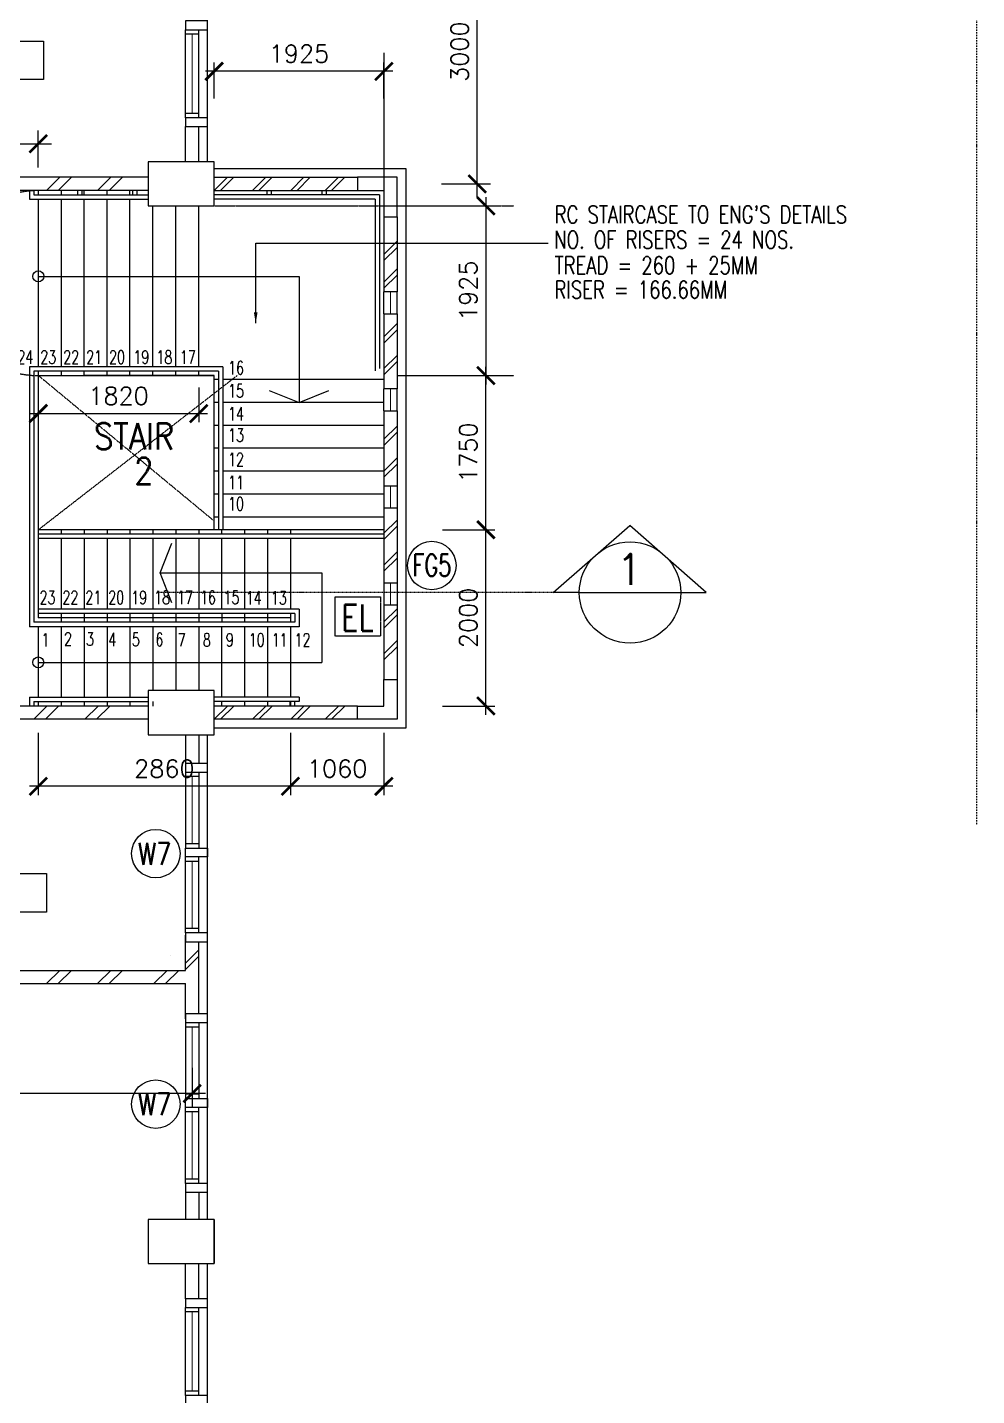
# Model space of a CAD drawing. Extents: x 2332957 to 2465864, y -1012926 to -914299.
# Drawn here: x 2368414 to 2379180, y -976487 to -960961 of the extents above; entities that cross this region are included whole.
import ezdxf

# ---------------------------------------------------------------- set-up
doc = ezdxf.new("R2010")
doc.units = 0
doc.header["$LTSCALE"] = 15
doc.header["$MEASUREMENT"] = 0
doc.header["$PDMODE"] = 34
for name, pattern in [('DASHDOT', [1, 0.5, -0.25, 0, -0.25]), ('DIVIDE', [1.25, 0.5, -0.25, 0, -0.25, 0, -0.25]), ('HIDDEN', [0.375, 0.25, -0.125])]:
    doc.linetypes.add(name, pattern=pattern)
doc.layers.get('0').update_dxf_attribs({"linetype": 'CONTINUOUS'})
doc.layers.get('DEFPOINTS').update_dxf_attribs({"linetype": 'CONTINUOUS'})
for name, color, linetype in [('-EL & K', 10, 'CONTINUOUS'), ('AR', 7, 'CONTINUOUS'), ('AR1', 7, 'CONTINUOUS'), ('COL', 3, 'CONTINUOUS'), ('DIM', 7, 'CONTINUOUS'), ('DR', 7, 'CONTINUOUS'), ('FG-T', 7, 'CONTINUOUS'), ('H', 1, 'CONTINUOUS'), ('hatch', 7, 'CONTINUOUS'), ('LEG-T', 7, 'CONTINUOUS'), ('rail', 1, 'CONTINUOUS'), ('stair', 7, 'CONTINUOUS'), ('WALL', 2, 'CONTINUOUS'), ('WIN', 5, 'CONTINUOUS'), ('WIN-T', 7, 'CONTINUOUS'), ('WP', 50, 'DIVIDE')]:
    doc.layers.add(name, color=color, linetype=linetype)
doc.styles.add('E', font='ROMANS.SHX', dxfattribs={"width": 0.9})
doc.styles.add('ROMANS', font='romans')
doc.styles.get("Standard").update_dxf_attribs({"font": 'ROMANS.SHX'})
doc.dimstyles.new('STANDARD$0', dxfattribs={"dimscale": 0, "dimtxt": 8, "dimasz": 6, "dimexe": 1, "dimexo": 1, "dimgap": 3, "dimtad": 1, "dimdec": 0, "dimlfac": -1, "dimrnd": 1, "dimzin": 0, "dimdsep": 46, "dimtxsty": 'Standard', "dimcen": 0, "dimclrd": 5, "dimclre": 250, "dimadec": 0, "dimazin": 0, "dimtfac": 1, "dimtdec": 4, "dimtofl": 0, "dimtmove": 0, "dimatfit": 3, "dimfxl": 1, "dimtolj": 1, "dimtzin": 0, "dimarcsym": 0})

# ---------------------------------------------------------------- blocks, each defined once
blk = doc.blocks.new('_ARCHTICK')
at = {"color": 0, "linetype": 'ByBlock', "const_width": 0.15}
blk.add_lwpolyline([(-0.5, -0.5), (0.5, 0.5)], dxfattribs=at)
blk = doc.blocks.new('*D237')
at = {"layer": 'DEFPOINTS', "color": 0, "transparency": 16777216}
for p in [(2368538, -962282), (2366733, -962703), (2368538, -962703)]:
    blk.add_point(p, dxfattribs=at)
at = {"layer": 'DIM', "color": 7, "lineweight": -2, "transparency": 16777216}
for p, q in [((2366733, -962553), (2366733, -962132)), ((2368538, -962553), (2368538, -962132)), ((2366583, -962282), (2368688, -962282))]:
    blk.add_line(p, q, dxfattribs=at)
at = {"layer": 'DIM', "color": 7, "lineweight": -2, "transparency": 16777216, "xscale": 200, "yscale": 200, "zscale": 200, "rotation": 180}
blk.add_blockref('_ARCHTICK', (2366733, -962282), dxfattribs=at)
at = {"layer": 'DIM', "color": 7, "lineweight": -2, "transparency": 16777216, "xscale": 200, "yscale": 200, "zscale": 200}
blk.add_blockref('_ARCHTICK', (2368538, -962282), dxfattribs=at)
at = {"layer": 'DIM', "color": 7, "transparency": 16777216, "insert": (2367635, -962082), "char_height": 200, "attachment_point": 5, "style": 'ROMANS'}
blk.add_mtext('\\A1;1805', dxfattribs=at)
blk = doc.blocks.new('*D241')
at = {"layer": 'DEFPOINTS', "color": 0, "transparency": 16777216}
for p in [(2368538, -968865), (2371398, -968865), (2368538, -969573)]:
    blk.add_point(p, dxfattribs=at)
at = {"layer": 'stair', "color": 7, "lineweight": -2, "transparency": 16777216}
for p, q in [((2368538, -968965), (2368538, -969673)), ((2371398, -968965), (2371398, -969673)), ((2371498, -969573), (2368438, -969573))]:
    blk.add_line(p, q, dxfattribs=at)
at = {"layer": 'stair', "color": 7, "lineweight": -2, "transparency": 16777216, "xscale": 200, "yscale": 200, "zscale": 200, "rotation": 180}
blk.add_blockref('_ARCHTICK', (2368538, -969573), dxfattribs=at)
at = {"layer": 'stair', "color": 7, "lineweight": -2, "transparency": 16777216, "xscale": 200, "yscale": 200, "zscale": 200}
blk.add_blockref('_ARCHTICK', (2371398, -969573), dxfattribs=at)
at = {"layer": 'stair', "color": 7, "transparency": 16777216, "insert": (2369968, -969373), "char_height": 200, "attachment_point": 5, "style": 'ROMANS'}
blk.add_mtext('\\A1;2860', dxfattribs=at)
blk = doc.blocks.new('*D242')
at = {"color": 7, "lineweight": -2, "transparency": 16777216}
for p, q in [((2373615, -962887), (2373615, -965012)), ((2373124, -962987), (2373715, -962987)), ((2373124, -964912), (2373715, -964912))]:
    blk.add_line(p, q, dxfattribs=at)
at = {"layer": 'DEFPOINTS', "color": 0, "transparency": 16777216}
for p in [(2373024, -962987), (2373024, -964912), (2373615, -964912)]:
    blk.add_point(p, dxfattribs=at)
at = {"color": 7, "lineweight": -2, "transparency": 16777216, "xscale": 200, "yscale": 200, "zscale": 200}
for p, rotation in [((2373615, -962987), 90), ((2373615, -964912), 270)]:
    blk.add_blockref('_ARCHTICK', p, dxfattribs=dict(at, rotation=rotation))
at = {"color": 7, "transparency": 16777216, "insert": (2373415, -963950), "char_height": 200, "attachment_point": 5, "rotation": 90, "style": 'ROMANS'}
blk.add_mtext('\\A1;1925', dxfattribs=at)
blk = doc.blocks.new('*D243')
at = {"color": 7, "lineweight": -2, "transparency": 16777216}
for p, q in [((2370533, -961768), (2370533, -961360)), ((2372458, -961768), (2372458, -961360)), ((2372558, -961460), (2370433, -961460))]:
    blk.add_line(p, q, dxfattribs=at)
at = {"layer": 'DEFPOINTS', "color": 0, "transparency": 16777216}
for p in [(2370533, -961460), (2370533, -961868), (2372458, -961868)]:
    blk.add_point(p, dxfattribs=at)
at = {"color": 7, "lineweight": -2, "transparency": 16777216, "xscale": 200, "yscale": 200, "zscale": 200, "rotation": 180}
blk.add_blockref('_ARCHTICK', (2370533, -961460), dxfattribs=at)
at = {"color": 7, "lineweight": -2, "transparency": 16777216, "xscale": 200, "yscale": 200, "zscale": 200}
blk.add_blockref('_ARCHTICK', (2372458, -961460), dxfattribs=at)
at = {"color": 7, "transparency": 16777216, "insert": (2371495, -961260), "char_height": 200, "attachment_point": 5, "style": 'ROMANS'}
blk.add_mtext('\\A1;1925', dxfattribs=at)
blk = doc.blocks.new('*D244')
at = {"color": 7, "lineweight": -2, "transparency": 16777216}
for p, q in [((2373124, -966662), (2373715, -966662)), ((2373615, -968762), (2373615, -966562)), ((2373124, -968662), (2373715, -968662))]:
    blk.add_line(p, q, dxfattribs=at)
at = {"layer": 'DEFPOINTS', "color": 0, "transparency": 16777216}
for p in [(2373024, -966662), (2373615, -966662), (2373024, -968662)]:
    blk.add_point(p, dxfattribs=at)
at = {"color": 7, "lineweight": -2, "transparency": 16777216, "xscale": 200, "yscale": 200, "zscale": 200}
for p, rotation in [((2373615, -966662), 90), ((2373615, -968662), 270)]:
    blk.add_blockref('_ARCHTICK', p, dxfattribs=dict(at, rotation=rotation))
at = {"color": 7, "transparency": 16777216, "insert": (2373415, -967662), "char_height": 200, "attachment_point": 5, "rotation": 90, "style": 'ROMANS'}
blk.add_mtext('\\A1;2000', dxfattribs=at)
blk = doc.blocks.new('*D245')
at = {"color": 7, "lineweight": -2, "transparency": 16777216}
for p, q in [((2373124, -964912), (2373715, -964912)), ((2373615, -966762), (2373615, -964812)), ((2373124, -966662), (2373715, -966662))]:
    blk.add_line(p, q, dxfattribs=at)
at = {"layer": 'DEFPOINTS', "color": 0, "transparency": 16777216}
for p in [(2373024, -964912), (2373615, -964912), (2373024, -966662)]:
    blk.add_point(p, dxfattribs=at)
at = {"color": 7, "lineweight": -2, "transparency": 16777216, "xscale": 200, "yscale": 200, "zscale": 200}
for p, rotation in [((2373615, -964912), 90), ((2373615, -966662), 270)]:
    blk.add_blockref('_ARCHTICK', p, dxfattribs=dict(at, rotation=rotation))
at = {"color": 7, "transparency": 16777216, "insert": (2373415, -965787), "char_height": 200, "attachment_point": 5, "rotation": 90, "style": 'ROMANS'}
blk.add_mtext('\\A1;1750', dxfattribs=at)
blk = doc.blocks.new('*D246')
at = {"layer": 'DEFPOINTS', "color": 0, "transparency": 16777216}
for p in [(2368538, -964948), (2370358, -964948), (2370358, -965343)]:
    blk.add_point(p, dxfattribs=at)
at = {"layer": 'stair', "color": 7, "lineweight": -2, "transparency": 16777216}
for p, q in [((2368538, -965048), (2368538, -965443)), ((2370358, -965048), (2370358, -965443)), ((2368438, -965343), (2370458, -965343))]:
    blk.add_line(p, q, dxfattribs=at)
at = {"layer": 'stair', "color": 7, "lineweight": -2, "transparency": 16777216, "xscale": 200, "yscale": 200, "zscale": 200, "rotation": 180}
blk.add_blockref('_ARCHTICK', (2368538, -965343), dxfattribs=at)
at = {"layer": 'stair', "color": 7, "lineweight": -2, "transparency": 16777216, "xscale": 200, "yscale": 200, "zscale": 200}
blk.add_blockref('_ARCHTICK', (2370358, -965343), dxfattribs=at)
at = {"layer": 'stair', "color": 7, "transparency": 16777216, "insert": (2369448, -965143), "char_height": 200, "attachment_point": 5, "style": 'ROMANS'}
blk.add_mtext('\\A1;1820', dxfattribs=at)
blk = doc.blocks.new('*D288')
at = {"layer": 'DEFPOINTS', "color": 0, "transparency": 16777216}
for p in [(2372961, -959737), (2373517, -959737), (2372961, -962737)]:
    blk.add_point(p, dxfattribs=at)
at = {"layer": 'DIM', "color": 7, "lineweight": -2, "transparency": 16777216}
for p, q in [((2373517, -962887), (2373517, -959587)), ((2373111, -959737), (2373667, -959737)), ((2373111, -962737), (2373667, -962737))]:
    blk.add_line(p, q, dxfattribs=at)
at = {"layer": 'DIM', "color": 7, "lineweight": -2, "transparency": 16777216, "xscale": 200, "yscale": 200, "zscale": 200}
for p, rotation in [((2373517, -959737), 90), ((2373517, -962737), 270)]:
    blk.add_blockref('_ARCHTICK', p, dxfattribs=dict(at, rotation=rotation))
at = {"layer": 'DIM', "color": 7, "transparency": 16777216, "insert": (2373317, -961237), "char_height": 200, "attachment_point": 5, "rotation": 90, "style": 'ROMANS'}
blk.add_mtext('\\A1;3000', dxfattribs=at)
blk = doc.blocks.new('*D161')
at = {"layer": 'DEFPOINTS', "color": 0, "transparency": 16777216}
for p in [(2371398, -968865), (2372458, -968865), (2371398, -969573)]:
    blk.add_point(p, dxfattribs=at)
at = {"layer": 'stair', "color": 7, "lineweight": -2, "transparency": 16777216}
for p, q in [((2371398, -968965), (2371398, -969673)), ((2372458, -968965), (2372458, -969673)), ((2372558, -969573), (2371298, -969573))]:
    blk.add_line(p, q, dxfattribs=at)
at = {"layer": 'stair', "color": 7, "lineweight": -2, "transparency": 16777216, "xscale": 200, "yscale": 200, "zscale": 200, "rotation": 180}
blk.add_blockref('_ARCHTICK', (2371398, -969573), dxfattribs=at)
at = {"layer": 'stair', "color": 7, "lineweight": -2, "transparency": 16777216, "xscale": 200, "yscale": 200, "zscale": 200}
blk.add_blockref('_ARCHTICK', (2372458, -969573), dxfattribs=at)
at = {"layer": 'stair', "color": 7, "transparency": 16777216, "insert": (2371928, -969373), "char_height": 200, "attachment_point": 5, "style": 'ROMANS'}
blk.add_mtext('\\A1;1060', dxfattribs=at)
blk = doc.blocks.new('*D168')
at = {"layer": 'DEFPOINTS', "color": 0, "linetype": 'Continuous', "transparency": 16777216}
for p in [(2364283, -972619), (2370283, -972619), (2364283, -973059)]:
    blk.add_point(p, dxfattribs=at)
at = {"layer": 'DIM', "color": 7, "linetype": 'Continuous', "lineweight": -2, "transparency": 16777216}
for p, q in [((2364283, -972769), (2364283, -973209)), ((2370283, -972769), (2370283, -973209)), ((2370433, -973059), (2364133, -973059))]:
    blk.add_line(p, q, dxfattribs=at)
at = {"layer": 'DIM', "color": 7, "linetype": 'Continuous', "lineweight": -2, "transparency": 16777216, "xscale": 200, "yscale": 200, "zscale": 200, "rotation": 180}
blk.add_blockref('_ARCHTICK', (2364283, -973059), dxfattribs=at)
at = {"layer": 'DIM', "color": 7, "linetype": 'Continuous', "lineweight": -2, "transparency": 16777216, "xscale": 200, "yscale": 200, "zscale": 200}
blk.add_blockref('_ARCHTICK', (2370283, -973059), dxfattribs=at)
at = {"layer": 'DIM', "color": 7, "linetype": 'Continuous', "transparency": 16777216, "insert": (2367283, -972859), "char_height": 200, "attachment_point": 5, "style": 'ROMANS'}
blk.add_mtext('\\A1;6000', dxfattribs=at)

msp = doc.modelspace()

# ---------------------------------------------------------------- linework, layer by layer
at = {"layer": '-EL & K', "color": 0, "linetype": 'HIDDEN'}
msp.add_lwpolyline([(2371904.7, -967423.7), (2372418.6, -967423.7), (2372418.6, -967870.8), (2371904.7, -967870.8)], close=True, dxfattribs=at)
at = {"color": 0}
for p, q in [((2370457.9, -962487.5), (2370457.9, -956987.5)), ((2371495.4, -963787.5), (2371495.4, -965217.5)), ((2369919, -967152.6), (2371755.1, -967152.6)), ((2371755.1, -967152.6), (2371755.1, -968167.5)), ((2370457.9, -974487.5), (2370457.9, -968987.5)), ((2370457.9, -980487.5), (2370457.9, -974987.5))]:
    msp.add_line(p, q, dxfattribs=at)
at = {"layer": 'AR', "color": 0, "linetype": 'DASHDOT', "ltscale": 2}
msp.add_line((2379180.3, -956802.8), (2379180.3, -970011.9), dxfattribs=at)
at = {"layer": 'AR', "color": 0}
for p, q in [((2374379.1, -967374.6), (2375246.7, -966612.3)), ((2376114.2, -967374.6), (2375246.7, -966612.3)), ((2374674.3, -967374.6), (2375824.3, -967374.6))]:
    msp.add_line(p, q, dxfattribs=at)
at = {"layer": 'AR', "color": 0, "linetype": 'DASHDOT'}
msp.add_line((2374379.1, -967374.6), (2369887.8, -967374.6), dxfattribs=at)
at = {"layer": 'AR', "color": 0, "linetype": 'Continuous'}
for p, q in [((2374674.3, -967374.6), (2374379.1, -967374.6)), ((2375824.3, -967374.6), (2376114.2, -967374.6))]:
    msp.add_line(p, q, dxfattribs=at)
at = {"layer": 'AR', "color": 0}
msp.add_circle((2375249.3, -967374.6), 575, dxfattribs=at)
at = {"layer": 'COL', "color": 0}
for points in [[(2370532.9, -962487.5), (2369782.9, -962487.5), (2369782.9, -962987.5), (2370532.9, -962987.5)], [(2372607.9, -963112.5), (2372607.9, -962662.5), (2372157.9, -962662.5), (2372157.9, -962812.5), (2372457.9, -962812.5), (2372457.9, -963112.5)], [(2372607.9, -968362.5), (2372607.9, -968812.5), (2372157.9, -968812.5), (2372157.9, -968662.5), (2372457.9, -968662.5), (2372457.9, -968362.5)], [(2370532.9, -968487.5), (2369782.9, -968487.5), (2369782.9, -968987.5), (2370532.9, -968987.5)], [(2370532.9, -974487.5), (2369782.9, -974487.5), (2369782.9, -974987.5), (2370532.9, -974987.5)]]:
    msp.add_lwpolyline(points, close=True, dxfattribs=at)
for points in [[(2370032.9, -971487.5), (2370032.9, -971487.5), (2370033.1, -971487.5)], [(2370532.9, -974487.5), (2370532.9, -974987.5)], [(2370032.9, -974987.5), (2370032.9, -974987.5)]]:
    msp.add_lwpolyline(points, dxfattribs=at)
at = {"layer": 'DR', "color": 0, "linetype": 'HIDDEN'}
msp.add_arc((2368542.8, -963862.5), 1050, 90.11399, 269.88601, dxfattribs=at)
at = {"layer": 'FG-T', "color": 0, "linetype": 'Continuous'}
msp.add_circle((2373000.9, -967068.3), 275, dxfattribs=at)
at = {"layer": 'H', "color": 0}
for p, q in [((2372457.9, -963537.5), (2372607.9, -963387.5)), ((2372457.9, -963608.2), (2372607.9, -963458.2)), ((2372457.9, -963850.9), (2372607.9, -963700.9)), ((2372457.9, -963921.7), (2372607.9, -963771.7)), ((2372457.9, -964472.5), (2372607.9, -964322.5)), ((2372457.9, -964543.2), (2372607.9, -964393.2)), ((2372457.9, -964833.3), (2372607.9, -964683.3)), ((2372457.9, -964904.1), (2372607.9, -964754.1)), ((2372457.9, -965635.3), (2372607.9, -965485.3)), ((2372457.9, -965706), (2372607.9, -965556)), ((2372457.9, -965996.2), (2372607.9, -965846.2)), ((2372457.9, -966066.9), (2372607.9, -965916.9)), ((2372457.9, -966701.3), (2372607.9, -966551.3)), ((2372457.9, -966772), (2372607.9, -966622)), ((2372457.9, -967062.2), (2372607.9, -966912.2)), ((2372457.9, -967132.9), (2372607.9, -966982.9)), ((2372457.9, -967707.9), (2372607.9, -967557.9)), ((2372457.9, -967778.6), (2372607.9, -967628.6)), ((2372457.9, -968068.8), (2372607.9, -967918.8)), ((2372457.9, -968139.5), (2372607.9, -967989.5)), ((2370207.9, -971580), (2370357.9, -971430)), ((2370207.9, -971650.7), (2370357.9, -971500.7))]:
    msp.add_line(p, q, dxfattribs=at)
at = {"layer": 'hatch', "color": 0}
for p, q in [((2368781.2, -962662.5), (2368631.2, -962812.5)), ((2368913.6, -962662.5), (2368763.6, -962812.5)), ((2369360.2, -962662.5), (2369210.2, -962812.5)), ((2369492.6, -962662.5), (2369342.6, -962812.5)), ((2370534.1, -962812.5), (2370684.1, -962662.5)), ((2370605.7, -962812.5), (2370755.7, -962662.5)), ((2370968.1, -962812.5), (2371118.1, -962662.5)), ((2371039.7, -962812.5), (2371189.7, -962662.5)), ((2371401, -962812.5), (2371551, -962662.5)), ((2371472.6, -962812.5), (2371622.6, -962662.5)), ((2371792.5, -962812.5), (2371942.5, -962662.5)), ((2371864.1, -962812.5), (2372014.1, -962662.5)), ((2368636.8, -968662.5), (2368486.8, -968812.5)), ((2368769.2, -968662.5), (2368619.2, -968812.5)), ((2369215.8, -968662.5), (2369065.8, -968812.5)), ((2369348.2, -968662.5), (2369198.2, -968812.5)), ((2370534.1, -968812.5), (2370684.1, -968662.5)), ((2370605.7, -968812.5), (2370755.7, -968662.5)), ((2370968.1, -968812.5), (2371118.1, -968662.5)), ((2371039.7, -968812.5), (2371189.7, -968662.5)), ((2371401, -968812.5), (2371551, -968662.5)), ((2371472.6, -968812.5), (2371622.6, -968662.5)), ((2371792.5, -968812.5), (2371942.5, -968662.5)), ((2371864.1, -968812.5), (2372014.1, -968662.5)), ((2368781.2, -971662.5), (2368631.2, -971812.5)), ((2368913.6, -971662.5), (2368763.6, -971812.5)), ((2369360.2, -971662.5), (2369210.2, -971812.5)), ((2369492.6, -971662.5), (2369342.6, -971812.5)), ((2369999.8, -971662.5), (2369849.8, -971812.5)), ((2370132.2, -971662.5), (2369982.2, -971812.5))]:
    msp.add_line(p, q, dxfattribs=at)
at = {"layer": 'LEG-T', "color": 0}
for p, q in [((2366094.2, -961116.4), (2368598.9, -961116.4)), ((2368598.9, -961116.4), (2368598.9, -961554.4)), ((2368598.9, -961554.4), (2366094.2, -961554.4)), ((2367142.9, -970562), (2368630.1, -970562)), ((2368630.1, -970562), (2368630.1, -971000)), ((2368630.1, -971000), (2367142.9, -971000))]:
    msp.add_line(p, q, dxfattribs=at)
at = {"layer": 'rail', "color": 0}
for p, q in [((2368437.9, -962812.5), (2368437.9, -962912.5)), ((2368437.9, -962912.5), (2369782.9, -962912.5)), ((2368487.9, -962812.5), (2368487.9, -962862.5)), ((2368487.9, -962862.5), (2369782.9, -962862.5)), ((2368984.9, -962862.5), (2368984.9, -962812.5)), ((2369034.9, -962862.5), (2369034.9, -962812.5)), ((2369609.9, -962862.5), (2369609.9, -962812.5)), ((2369659.9, -962862.5), (2369659.9, -962812.5)), ((2372407.9, -962862.5), (2370532.9, -962862.5)), ((2372357.9, -962912.5), (2370532.9, -962912.5)), ((2371132.9, -962862.5), (2371132.9, -962812.5)), ((2371182.9, -962862.5), (2371182.9, -962812.5)), ((2371757.9, -962862.5), (2371757.9, -962812.5)), ((2371807.9, -962862.5), (2371807.9, -962812.5)), ((2372357.9, -962912.5), (2372357.9, -964860)), ((2372407.9, -962862.5), (2372407.9, -964831.8)), ((2370632.9, -964812.5), (2368437.9, -964812.5)), ((2368437.9, -964812.5), (2368437.9, -967762.5)), ((2370582.9, -964862.5), (2368487.9, -964862.5)), ((2368487.9, -964862.5), (2368487.9, -967712.5)), ((2370582.9, -964862.5), (2370582.9, -966662.5)), ((2370632.9, -964812.5), (2370632.9, -966662.5)), ((2372457.9, -966712.5), (2368537.9, -966712.5)), ((2372457.9, -966762.5), (2368537.9, -966762.5)), ((2371497.6, -967562.5), (2368537.9, -967562.5)), ((2371497.6, -967562.5), (2371497.6, -967762.5)), ((2371447.6, -967712.5), (2368487.9, -967712.5)), ((2371447.6, -967612.5), (2368537.9, -967612.5)), ((2371447.6, -967612.5), (2371447.6, -967712.5)), ((2371497.6, -967762.5), (2368437.9, -967762.5)), ((2368437.6, -968562.5), (2369782.9, -968562.5)), ((2368437.6, -968562.5), (2368437.6, -968662.5)), ((2368487.6, -968612.5), (2369782.9, -968612.5)), ((2368487.6, -968612.5), (2368487.6, -968662.5)), ((2371497.9, -968562.5), (2370532.9, -968562.5)), ((2371497.9, -968612.5), (2370532.9, -968612.5)), ((2371392.6, -968612.5), (2371392.6, -968662.5)), ((2371442.6, -968612.5), (2371442.6, -968662.5)), ((2371497.9, -968562.5), (2371497.9, -968612.5))]:
    msp.add_line(p, q, dxfattribs=at)
at = {"layer": 'stair', "color": 0, "linetype": 'HIDDEN'}
for p, q in [((2372457.9, -961250), (2372457.9, -963112.5)), ((2370532.9, -962987.5), (2373932.7, -962987.5)), ((2368537.9, -966662.5), (2370792.6, -964912.5)), ((2368540.7, -964912.5), (2370532.9, -966562.5)), ((2372607.9, -964912.5), (2373932.7, -964912.5))]:
    msp.add_line(p, q, dxfattribs=at)
at = {"layer": 'stair', "color": 0}
for p, q in [((2368537.9, -962812.5), (2368537.9, -962862.5)), ((2368537.9, -962912.5), (2368537.9, -964812.5)), ((2368797.9, -962812.5), (2368797.9, -962862.5)), ((2368797.9, -962912.5), (2368797.9, -964812.5)), ((2369057.9, -962862.5), (2369057.9, -962812.5)), ((2369057.9, -964812.5), (2369057.9, -962912.5)), ((2369317.9, -962862.5), (2369317.9, -962812.5)), ((2369317.9, -964812.5), (2369317.9, -962912.5)), ((2369577.9, -962862.5), (2369577.9, -962812.5)), ((2369577.9, -964812.5), (2369577.9, -962912.5)), ((2369837.9, -964812.5), (2369837.9, -962987.5)), ((2370097.9, -964812.5), (2370097.9, -962987.5)), ((2370357.9, -964812.5), (2370357.9, -962987.5)), ((2368537.9, -963787.1), (2371495.4, -963787.1)), ((2369837.9, -963787.5), (2371495.4, -963787.5)), ((2368537.9, -964862.5), (2368537.9, -967662.5)), ((2368537.9, -964912.5), (2370532.9, -964912.5)), ((2368797.9, -964862.5), (2368797.9, -964912.5)), ((2369057.9, -964912.5), (2369057.9, -964862.5)), ((2370532.9, -964912.5), (2369057.9, -964912.5)), ((2369317.9, -964912.5), (2369317.9, -964862.5)), ((2369577.9, -964912.5), (2369577.9, -964862.5)), ((2369837.9, -964912.5), (2369837.9, -964862.5)), ((2370097.9, -964912.5), (2370097.9, -964862.5)), ((2370357.9, -964912.5), (2370357.9, -964862.5)), ((2370582.9, -964957.5), (2370531.9, -964957.5)), ((2370532.9, -966662.5), (2370532.9, -964912.5)), ((2372457.9, -964957.5), (2370632.9, -964957.5)), ((2370582.9, -965217.5), (2370531.9, -965217.5)), ((2372457.9, -965217.5), (2370632.9, -965217.5)), ((2370582.9, -965477.5), (2370531.9, -965477.5)), ((2372457.9, -965477.5), (2370632.9, -965477.5)), ((2370582.9, -965737.5), (2370531.9, -965737.5)), ((2372457.9, -965737.5), (2370632.9, -965737.5)), ((2370582.9, -965997.5), (2370531.9, -965997.5)), ((2372457.9, -965997.5), (2370632.9, -965997.5)), ((2370582.9, -966257.5), (2370531.9, -966257.5)), ((2372457.9, -966257.5), (2370632.9, -966257.5)), ((2372457.9, -966662.5), (2368537.9, -966662.5)), ((2368797.6, -966662.5), (2368797.6, -966712.5)), ((2369057.6, -966662.5), (2369057.6, -966712.5)), ((2369317.6, -966662.5), (2369317.6, -966712.5)), ((2369577.6, -966662.5), (2369577.6, -966712.5)), ((2369837.6, -966662.5), (2369837.6, -966712.5)), ((2370097.6, -966662.5), (2370097.6, -966712.5)), ((2370357.6, -966662.5), (2370357.6, -966712.5)), ((2370582.9, -966517.5), (2370531.9, -966517.5)), ((2370617.6, -966662.5), (2370617.6, -966712.5)), ((2372457.9, -966517.5), (2370632.9, -966517.5)), ((2370877.9, -966662.5), (2370877.9, -966712.5)), ((2371137.9, -966662.5), (2371137.9, -966712.5)), ((2371397.9, -966662.5), (2371397.9, -966712.5)), ((2368797.6, -966762.5), (2368797.6, -967562.5)), ((2369057.6, -966762.5), (2369057.6, -967562.5)), ((2369317.6, -966762.5), (2369317.6, -967562.5)), ((2369577.6, -966762.5), (2369577.6, -967562.5)), ((2369837.6, -966762.5), (2369837.6, -967562.5)), ((2370097.6, -966762.5), (2370097.6, -967562.5)), ((2370357.6, -966762.5), (2370357.6, -967562.5)), ((2370617.6, -966762.5), (2370617.6, -967562.5)), ((2370877.9, -966762.5), (2370877.9, -967562.5)), ((2371137.9, -966762.5), (2371137.9, -967562.5)), ((2371397.9, -966762.5), (2371397.9, -967562.5)), ((2371397.6, -967662.5), (2368537.9, -967662.5)), ((2368797.6, -967612.5), (2368797.6, -967712.5)), ((2369057.6, -967612.5), (2369057.6, -967712.5)), ((2369317.6, -967612.5), (2369317.6, -967712.5)), ((2369577.6, -967612.5), (2369577.6, -967712.5)), ((2369837.6, -967612.5), (2369837.6, -967712.5)), ((2370097.6, -967612.5), (2370097.6, -967712.5)), ((2370357.6, -967612.5), (2370357.6, -967712.5)), ((2370617.9, -967612.5), (2370617.9, -967712.5)), ((2370877.9, -967612.5), (2370877.9, -967712.5)), ((2371138.3, -967612.5), (2371138.3, -967712.5)), ((2371397.6, -967612.5), (2371397.6, -967712.5)), ((2368537.6, -967762.5), (2368537.6, -968562.5)), ((2368797.6, -967762.5), (2368797.6, -968562.5)), ((2369057.6, -967762.5), (2369057.6, -968562.5)), ((2369317.6, -967762.5), (2369317.6, -968562.5)), ((2369577.6, -967762.5), (2369577.6, -968562.5)), ((2369837.6, -967762.5), (2369837.6, -968487.5)), ((2370097.6, -967762.5), (2370097.6, -968487.5)), ((2370357.6, -967762.5), (2370357.6, -968487.5)), ((2370617.6, -967762.5), (2370617.6, -968562.5)), ((2370877.9, -967762.5), (2370877.9, -968562.5)), ((2371137.9, -967762.5), (2371137.9, -968562.5)), ((2371397.9, -967762.5), (2371397.9, -968562.5)), ((2368537.6, -968167.5), (2371755.1, -968167.5)), ((2368537.6, -968612.5), (2368537.6, -968662.5)), ((2368797.6, -968612.5), (2368797.6, -968662.5)), ((2369057.6, -968612.5), (2369057.6, -968662.5)), ((2369317.6, -968612.5), (2369317.6, -968662.5)), ((2369317.6, -968612.5), (2369317.6, -968662.5)), ((2369577.6, -968612.5), (2369577.6, -968662.5)), ((2369577.6, -968612.5), (2369577.6, -968662.5)), ((2369837.6, -968612.5), (2369837.6, -968662.5)), ((2370617.6, -968612.5), (2370617.6, -968662.5)), ((2370877.9, -968612.5), (2370877.9, -968662.5)), ((2371137.9, -968612.5), (2371137.9, -968662.5)), ((2371397.9, -968612.5), (2371397.9, -968662.5))]:
    msp.add_line(p, q, dxfattribs=at)
at = {"layer": 'stair', "color": 0, "linetype": 'Continuous'}
for points in [[(2371158.4, -965082.7), (2371495.4, -965217.5), (2371832.5, -965082.7)], [(2370053.7, -967489.7), (2369919, -967152.6), (2370053.7, -966815.6)]]:
    msp.add_lwpolyline(points, dxfattribs=at)
for centre in [(2368537.9, -963787.1), (2368537.6, -968167.5)]:
    msp.add_circle(centre, 62.5, dxfattribs=at)
at = {"layer": 'WALL', "color": 0}
for p, q in [((2370207.9, -962487.5), (2370207.9, -962087.5)), ((2370357.9, -962487.5), (2370357.9, -962087.5)), ((2370532.9, -962562.5), (2372707.9, -962562.5)), ((2372707.9, -962562.5), (2372707.9, -968912.5)), ((2369782.9, -962662.5), (2366982.9, -962662.5)), ((2370532.9, -962662.5), (2372157.9, -962662.5)), ((2369782.9, -962812.5), (2366982.9, -962812.5)), ((2370532.9, -962812.5), (2372157.9, -962812.5)), ((2372457.9, -963112.5), (2372457.9, -963962.5)), ((2372607.9, -963112.5), (2372607.9, -963962.5)), ((2371004.1, -964318.6), (2371004.1, -963411.7)), ((2371004.1, -963411.7), (2374321.4, -963411.7)), ((2372607.9, -963962.5), (2372457.9, -963962.5)), ((2372457.9, -964212.5), (2372607.9, -964212.5)), ((2372457.9, -964212.5), (2372457.9, -965062.5)), ((2372607.9, -964212.5), (2372607.9, -965062.5)), ((2372607.9, -965062.5), (2372457.9, -965062.5)), ((2372457.9, -965312.5), (2372457.9, -966162.5)), ((2372457.9, -965312.5), (2372607.9, -965312.5)), ((2372607.9, -965312.5), (2372607.9, -966162.5)), ((2372457.9, -966162.5), (2372607.9, -966162.5)), ((2372457.9, -966412.5), (2372457.9, -967262.5)), ((2372457.9, -966412.5), (2372607.9, -966412.5)), ((2372607.9, -966412.5), (2372607.9, -967262.5)), ((2372457.9, -967262.5), (2372607.9, -967262.5)), ((2372457.9, -967512.5), (2372457.9, -968362.5)), ((2372457.9, -967512.5), (2372607.9, -967512.5)), ((2372607.9, -967512.5), (2372607.9, -968362.5)), ((2369782.9, -968662.5), (2366420.4, -968662.5)), ((2372157.9, -968662.5), (2370532.9, -968662.5)), ((2369782.9, -968812.5), (2365407.9, -968812.5)), ((2372157.9, -968812.5), (2370532.9, -968812.5)), ((2370207.9, -968987.5), (2370207.9, -969387.5)), ((2370357.9, -968987.5), (2370357.9, -969312.5)), ((2372707.9, -968912.5), (2370532.9, -968912.5)), ((2370207.9, -971662.5), (2370207.9, -971262.5)), ((2370357.9, -971662.5), (2370357.9, -971337.5)), ((2365557.9, -971662.5), (2370207.9, -971662.5)), ((2370357.9, -972154.9), (2370357.9, -971662.5)), ((2360207.9, -971812.5), (2370207.9, -971812.5)), ((2370207.9, -972212.5), (2370207.9, -971812.5)), ((2370357.9, -974179.9), (2370357.9, -974487.5)), ((2370207.9, -975387.5), (2370207.9, -974987.5)), ((2370357.9, -975387.5), (2370357.9, -974987.5))]:
    msp.add_line(p, q, dxfattribs=at)
for points in [[(2370457.9, -960887.5), (2370207.9, -960887.5), (2370207.9, -960987.5), (2370457.9, -960987.5)], [(2370457.9, -961987.5), (2370207.9, -961987.5), (2370207.9, -962087.5), (2370457.9, -962087.5)], [(2370457.9, -969312.5), (2370207.9, -969312.5), (2370207.9, -969412.5), (2370457.9, -969412.5)], [(2370457.9, -970375), (2370207.9, -970375), (2370207.9, -970275), (2370457.9, -970275)], [(2370457.9, -971237.5), (2370207.9, -971237.5), (2370207.9, -971337.5), (2370457.9, -971337.5)], [(2370457.9, -972154.9), (2370207.9, -972154.9), (2370207.9, -972254.9), (2370457.9, -972254.9)], [(2370457.9, -973217.4), (2370207.9, -973217.4), (2370207.9, -973117.4), (2370457.9, -973117.4)], [(2370457.9, -974079.9), (2370207.9, -974079.9), (2370207.9, -974179.9), (2370457.9, -974179.9)], [(2370457.9, -975387.5), (2370207.9, -975387.5), (2370207.9, -975487.5), (2370457.9, -975487.5)], [(2370457.9, -976487.5), (2370207.9, -976487.5), (2370207.9, -976587.5), (2370457.9, -976587.5)]]:
    msp.add_lwpolyline(points, close=True, dxfattribs=at)
msp.add_lwpolyline([(2370207.9, -974179.9), (2370207.9, -974487.5)], dxfattribs=at)
at = {"layer": 'WIN', "color": 0}
for p, q in [((2370207.9, -961987.5), (2370207.9, -960987.5)), ((2370357.9, -961037.5), (2370207.9, -961037.5)), ((2370357.9, -961987.5), (2370357.9, -960987.5)), ((2370357.9, -961937.5), (2370207.9, -961937.5)), ((2372457.9, -964212.5), (2372457.9, -963962.5)), ((2372607.9, -964212.5), (2372607.9, -963962.5)), ((2372457.9, -965312.5), (2372457.9, -965062.5)), ((2372607.9, -965312.5), (2372607.9, -965062.5)), ((2372457.9, -966162.5), (2372457.9, -966412.5)), ((2372607.9, -966162.5), (2372607.9, -966412.5)), ((2372457.9, -967262.5), (2372457.9, -967512.5)), ((2372607.9, -967262.5), (2372607.9, -967512.5)), ((2370207.9, -969412.5), (2370207.9, -970275)), ((2370357.9, -969462.5), (2370207.9, -969462.5)), ((2370357.9, -969412.5), (2370357.9, -970275)), ((2370357.9, -970225), (2370207.9, -970225)), ((2370207.9, -971237.5), (2370207.9, -970375)), ((2370357.9, -971237.5), (2370357.9, -970375)), ((2370357.9, -970425), (2370207.9, -970425)), ((2370357.9, -971187.5), (2370207.9, -971187.5)), ((2370207.9, -972254.9), (2370207.9, -973117.4)), ((2370357.9, -972254.9), (2370357.9, -973117.4)), ((2370357.9, -972304.9), (2370207.9, -972304.9)), ((2370357.9, -973067.4), (2370207.9, -973067.4)), ((2370207.9, -974079.9), (2370207.9, -973217.4)), ((2370357.9, -973267.4), (2370207.9, -973267.4)), ((2370357.9, -974079.9), (2370357.9, -973217.4)), ((2370357.9, -974029.9), (2370207.9, -974029.9)), ((2370207.9, -976487.5), (2370207.9, -975487.5)), ((2370357.9, -976487.5), (2370357.9, -975487.5)), ((2370357.9, -975537.5), (2370207.9, -975537.5)), ((2370357.9, -976437.5), (2370207.9, -976437.5))]:
    msp.add_line(p, q, dxfattribs=at)
at = {"layer": 'WIN', "color": 0, "const_width": 10, "flags": 128}
for points in [[(2370282.9, -961037.5), (2370282.9, -961937.5)], [(2372532.9, -963962.5), (2372532.9, -964212.5)], [(2372532.9, -965062.5), (2372532.9, -965312.5)], [(2372532.9, -966412.5), (2372532.9, -966162.5)], [(2372532.9, -967512.5), (2372532.9, -967262.5)], [(2370282.9, -970225), (2370282.9, -969462.5)], [(2370282.9, -970425), (2370282.9, -971187.5)], [(2370282.9, -973067.4), (2370282.9, -972304.9)], [(2370282.9, -973267.4), (2370282.9, -974029.9)], [(2370282.9, -976437.5), (2370282.9, -975537.5)]]:
    msp.add_lwpolyline(points, dxfattribs=at)
at = {"layer": 'WIN-T', "color": 0, "linetype": 'Continuous'}
for centre in [(2369870.6, -970337.2), (2369870.6, -973179.6)]:
    msp.add_circle(centre, 275, dxfattribs=at)
at = {"layer": 'WP', "color": 0}
msp.add_solid([(2371024.9, -964193.6), (2370983.2, -964193.6), (2371004.1, -964318.6)], dxfattribs=at)

# ---------------------------------------------------------------- texts
at = {"layer": '-EL & K', "color": 0, "linetype": 'HIDDEN', "style": 'E', "width": 0.8}
msp.add_text('EL', height=300, dxfattribs=at).set_placement((2371973.4, -967808.5))
at = {"color": 0, "style": 'ROMANS', "width": 0.85}
for s, p in [('STAIR', (2369171, -965752.3)), ('2', (2369625.4, -966143.5))]:
    msp.add_text(s, height=300, dxfattribs=at).set_placement(p)
at = {"layer": 'AR1', "color": 0, "style": 'ROMANS'}
msp.add_text('1', height=350, dxfattribs=at).set_placement((2375092.9, -967286.2))
at = {"layer": 'FG-T', "color": 0, "style": 'ROMANS', "width": 0.7}
msp.add_text('FG5', height=250, dxfattribs=at).set_placement((2372782, -967190.4))
at = {"layer": 'stair', "color": 0, "linetype": 'Continuous', "style": 'ROMANS', "width": 0.7}
for s, p in [('24', (2368301.3, -964777.4)), ('23', (2368561.3, -964777.4)), ('22', (2368821.3, -964777.4)), ('21', (2369081.3, -964777.4)), ('20', (2369341.3, -964777.4)), ('19', (2369617.3, -964777.4)), ('18', (2369878.3, -964777.4)), ('17', (2370144.3, -964777.4)), ('16', (2370691, -964900.7)), ('15', (2370691, -965160.7)), ('14', (2370691, -965420.7)), ('13', (2370691, -965662.7)), ('12', (2370691, -965940.7)), ('11', (2370691, -966200.7)), ('10', (2370691, -966442.7)), ('23', (2368552.1, -967505.2)), ('22', (2368812.1, -967505.2)), ('21', (2369072.1, -967505.2)), ('20', (2369332.1, -967505.2)), ('19', (2369592.1, -967505.2)), ('18', (2369852.1, -967505.2)), ('17', (2370112.4, -967505.2)), ('16', (2370372.4, -967505.2)), ('15', (2370638.8, -967505.2)), ('14', (2370892.4, -967510.5)), ('13', (2371176.7, -967510.5)), ('1', (2368573, -967987.5)), ('2', (2368830.6, -967977)), ('3', (2369080.1, -967977)), ('4', (2369333.6, -967982.2)), ('5', (2369600.1, -967982.2)), ('6', (2369866.5, -967982.2)), ('7', (2370120.1, -967987.5)), ('8', (2370404.3, -967987.5)), ('9', (2370664.3, -967987.5)), ('10', (2370924.7, -967987.5)), ('11', (2371184.7, -967987.5)), ('12', (2371444.7, -967987.5))]:
    msp.add_text(s, height=150, dxfattribs=at).set_placement(p)
at = {"layer": 'WIN-T', "color": 0, "style": 'ROMANS', "width": 0.8}
for p in [(2369669.9, -970463), (2369669.9, -973305.4)]:
    msp.add_text('W7', height=250, dxfattribs=at).set_placement(p)
at = {"layer": 'WP', "color": 0, "style": 'ROMANS', "width": 0.75}
for s, p in [("RC STAIRCASE TO ENG'S DETAILS", (2374394.2, -963184.5)), ('NO. OF RISERS = 24 NOS.', (2374389.5, -963470.8)), ('TREAD = 260 + 25MM', (2374394, -963761.7)), ('RISER = 166.66MM', (2374391.8, -964037.6))]:
    msp.add_text(s, height=200, dxfattribs=at).set_placement(p)

# ---------------------------------------------------------------- dimensions: what is measured, and where the dimension line sits
at = {"color": 0}
dim = msp.add_linear_dim(base=(2370532.9, -961459.5), p1=(2372457.9, -961867.8), p2=(2370532.9, -961867.8), dimstyle='STANDARD$0', override={"dimscale": 100, "dimtxt": 2, "dimasz": 2, "dimgap": 1, "dimtxsty": 'ROMANS', "dimblk": 'ARCHTICK', "dimdle": 1, "dimclrd": 7, "dimclre": 7, "dimclrt": 7, "dimtdec": 0, "dimtmove": 2}, dxfattribs=at)
dim.commit()
dim.dimension.update_dxf_attribs({"geometry": '*D243', "text_midpoint": (2371495.4, -961259.5)})
for base, p1, p2, angle, picture, middle in [((2373615.5, -964912.5), (2373024.5, -962987.5), (2373024.5, -964912.5), 90, '*D242', (2373415.5, -963950)), ((2373615.5, -964912.5), (2373024.5, -966662.5), (2373024.5, -964912.5), 270, '*D245', (2373415.5, -965787.5)), ((2373615.5, -966662.5), (2373024.5, -968662.5), (2373024.5, -966662.5), 270, '*D244', (2373415.5, -967662.5))]:
    dim = msp.add_linear_dim(base=base, p1=p1, p2=p2, angle=angle, dimstyle='STANDARD$0', override={"dimscale": 100, "dimtxt": 2, "dimasz": 2, "dimgap": 1, "dimtxsty": 'ROMANS', "dimblk": 'ARCHTICK', "dimdle": 1, "dimclrd": 7, "dimclre": 7, "dimclrt": 7, "dimtdec": 0, "dimtmove": 2}, dxfattribs=at)
    dim.commit()
    dim.dimension.update_dxf_attribs({"geometry": picture, "text_midpoint": middle})
at = {"layer": 'DIM', "color": 0}
dim = msp.add_aligned_dim(p1=(2372961.5, -962737.5), p2=(2372961.5, -959737.5), distance=-555.7, dimstyle='STANDARD$0', override={"dimscale": 100, "dimtxt": 2, "dimasz": 2, "dimexe": 1.5, "dimexo": 1.5, "dimgap": 1, "dimtxsty": 'ROMANS', "dimblk": 'ARCHTICK', "dimdle": 1.5, "dimclrd": 7, "dimclre": 7, "dimclrt": 7, "dimtdec": 0, "dimtmove": 2}, dxfattribs=at)
dim.commit()
dim.dimension.update_dxf_attribs({"geometry": '*D288', "text_midpoint": (2373317.1, -961237.5)})
dim = msp.add_linear_dim(base=(2368537.9, -962282.4), p1=(2366732.9, -962703.2), p2=(2368537.9, -962703.2), dimstyle='STANDARD$0', override={"dimscale": 100, "dimtxt": 2, "dimasz": 2, "dimexe": 1.5, "dimexo": 1.5, "dimgap": 1, "dimtxsty": 'ROMANS', "dimblk": 'ARCHTICK', "dimdle": 1.5, "dimclrd": 7, "dimclre": 7, "dimclrt": 7, "dimtdec": 0, "dimtmove": 2}, dxfattribs=at)
dim.commit()
dim.dimension.update_dxf_attribs({"geometry": '*D237', "text_midpoint": (2367635.4, -962082.4)})
at = {"layer": 'DIM', "color": 0, "linetype": 'Continuous'}
dim = msp.add_linear_dim(base=(2364282.9, -973058.6), p1=(2370282.9, -972619), p2=(2364282.9, -972619), angle=180, dimstyle='STANDARD$0', override={"dimscale": 100, "dimtxt": 2, "dimasz": 2, "dimexe": 1.5, "dimexo": 1.5, "dimgap": 1, "dimtxsty": 'ROMANS', "dimblk": 'ARCHTICK', "dimdle": 1.5, "dimclrd": 7, "dimclre": 7, "dimclrt": 7, "dimtdec": 0, "dimtmove": 2}, dxfattribs=at)
dim.commit()
dim.dimension.update_dxf_attribs({"geometry": '*D168', "text_midpoint": (2367282.9, -972858.6)})
at = {"layer": 'stair', "color": 0}
for base, p1, p2, picture, middle in [((2370357.9, -965343.5), (2368537.9, -964948.5), (2370357.9, -964948.5), '*D246', (2369447.9, -965143.5)), ((2368537.6, -969572.6), (2371397.9, -968865.5), (2368537.6, -968865.5), '*D241', (2369967.8, -969372.6)), ((2371397.9, -969572.6), (2372457.9, -968865.5), (2371397.9, -968865.5), '*D161', (2371927.9, -969372.6))]:
    dim = msp.add_linear_dim(base=base, p1=p1, p2=p2, dimstyle='STANDARD$0', override={"dimscale": 100, "dimtxt": 2, "dimasz": 2, "dimgap": 1, "dimtxsty": 'ROMANS', "dimblk": 'ARCHTICK', "dimdle": 1, "dimclrd": 7, "dimclre": 7, "dimclrt": 7, "dimtdec": 0, "dimtmove": 2}, dxfattribs=at)
    dim.commit()
    dim.dimension.update_dxf_attribs({"geometry": picture, "text_midpoint": middle})

doc.saveas('drawing.dxf')
